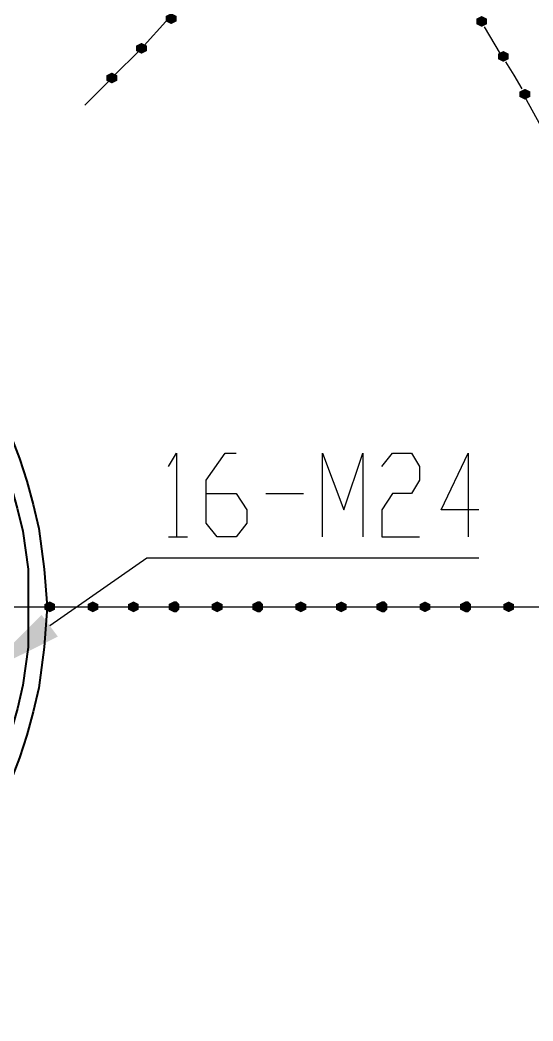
# Model space of a CAD drawing. Header units: millimetres. Extents: x 0 to 822, y 14 to 1153.
# Drawn here: x 282.8 to 317, y 246.5 to 313.3 of the extents above; entities that cross this region are included whole.
import ezdxf

# ---------------------------------------------------------------- set-up
doc = ezdxf.new("R2010")
doc.units = ezdxf.units.MM
doc.layers.add('1', color=7, linetype='Continuous')

msp = doc.modelspace()

# ---------------------------------------------------------------- hatches: boundary and pattern name
h = msp.add_hatch(color=0)
h.dxf.hatch_style = 2
h.paths.add_polyline_path([(292.86, 312.981732), (292.5, 313.161732), (292.5, 313.521732), (292.86, 313.701732), (293.22, 313.521732), (293.22, 313.161732)])
h = msp.add_hatch(color=0)
h.dxf.hatch_style = 2
h.paths.add_polyline_path([(313.56, 312.801732), (313.2, 312.981732), (313.2, 313.341732), (313.56, 313.521732), (313.92, 313.341732), (313.92, 312.981732)])
h = msp.add_hatch(color=0)
h.dxf.hatch_style = 2
h.paths.add_polyline_path([(290.88, 311.001732), (290.52, 311.181732), (290.52, 311.541732), (290.88, 311.721732), (291.24, 311.541732), (291.24, 311.181732)])
h = msp.add_hatch(color=0)
h.dxf.hatch_style = 2
h.paths.add_polyline_path([(315, 310.461732), (314.64, 310.641732), (314.64, 311.001732), (315, 311.181732), (315.36, 311.001732), (315.36, 310.641732)])
h = msp.add_hatch(color=0)
h.dxf.hatch_style = 2
h.paths.add_polyline_path([(288.9, 309.021732), (288.54, 309.201732), (288.54, 309.561732), (288.9, 309.741732), (289.26, 309.561732), (289.26, 309.201732)])
h = msp.add_hatch(color=0)
h.dxf.hatch_style = 2
h.paths.add_polyline_path([(316.44, 307.941732), (316.08, 308.121732), (316.08, 308.481732), (316.44, 308.661732), (316.8, 308.481732), (316.8, 308.121732)])
h = msp.add_hatch(color=0)
h.dxf.hatch_style = 2
h.paths.add_polyline_path([(284.76, 273.741732), (284.4, 273.921732), (284.4, 274.281732), (284.76, 274.461732), (285.12, 274.281732), (285.12, 273.921732)])
h = msp.add_hatch(color=0)
h.dxf.hatch_style = 2
h.paths.add_polyline_path([(287.64, 273.741732), (287.28, 273.921732), (287.28, 274.281732), (287.64, 274.461732), (288, 274.281732), (288, 273.921732)])
h = msp.add_hatch(color=0)
h.dxf.hatch_style = 2
h.paths.add_polyline_path([(290.34, 273.741732), (289.98, 273.921732), (289.98, 274.281732), (290.34, 274.461732), (290.7, 274.281732), (290.7, 273.921732)])
h = msp.add_hatch(color=0)
h.dxf.hatch_style = 2
h.paths.add_polyline_path([(293.04, 273.741732), (292.68, 273.921732), (292.68, 274.281732), (293.04, 274.461732), (293.22, 274.461732), (293.4, 274.281732), (293.4, 273.921732), (293.22, 273.741732)])
h = msp.add_hatch(color=0)
h.dxf.hatch_style = 2
h.paths.add_polyline_path([(295.92, 273.741732), (295.56, 273.921732), (295.56, 274.281732), (295.92, 274.461732), (296.28, 274.281732), (296.28, 273.921732)])
h = msp.add_hatch(color=0)
h.dxf.hatch_style = 2
h.paths.add_polyline_path([(298.62, 273.741732), (298.26, 273.921732), (298.26, 274.281732), (298.62, 274.461732), (298.8, 274.461732), (298.98, 274.281732), (298.98, 273.921732), (298.8, 273.741732)])
h = msp.add_hatch(color=0)
h.dxf.hatch_style = 2
h.paths.add_polyline_path([(301.5, 273.741732), (301.14, 273.921732), (301.14, 274.281732), (301.5, 274.461732), (301.86, 274.281732), (301.86, 273.921732)])
h = msp.add_hatch(color=0)
h.dxf.hatch_style = 2
h.paths.add_polyline_path([(304.2, 273.741732), (303.84, 273.921732), (303.84, 274.281732), (304.2, 274.461732), (304.56, 274.281732), (304.56, 273.921732)])
h = msp.add_hatch(color=0)
h.dxf.hatch_style = 2
h.paths.add_polyline_path([(306.9, 273.741732), (306.54, 273.921732), (306.54, 274.281732), (306.9, 274.461732), (307.08, 274.461732), (307.26, 274.281732), (307.26, 273.921732), (307.08, 273.741732)])
h = msp.add_hatch(color=0)
h.dxf.hatch_style = 2
h.paths.add_polyline_path([(309.78, 273.741732), (309.42, 273.921732), (309.42, 274.281732), (309.78, 274.461732), (310.14, 274.281732), (310.14, 273.921732)])
h = msp.add_hatch(color=0)
h.dxf.hatch_style = 2
h.paths.add_polyline_path([(312.48, 273.741732), (312.12, 273.921732), (312.12, 274.281732), (312.48, 274.461732), (312.66, 274.461732), (312.84, 274.281732), (312.84, 273.921732), (312.66, 273.741732)])
h = msp.add_hatch(color=0)
h.dxf.hatch_style = 2
h.paths.add_polyline_path([(315.36, 273.741732), (315, 273.921732), (315, 274.281732), (315.36, 274.461732), (315.72, 274.281732), (315.72, 273.921732)])
h = msp.add_hatch(color=0)
h.dxf.hatch_style = 2
h.paths.add_polyline_path([(284.22, 273.561732), (285.3, 272.121732), (280.26, 269.601732)])

# ---------------------------------------------------------------- linework, layer by layer
at = {"layer": '1', "color": 0, "lineweight": 25}
for points in [[(292.5, 313.161732), (291.06, 311.541732)], [(314.82, 311.001732), (313.74, 312.801732)], [(290.7, 311.181732), (289.08, 309.561732)], [(316.26, 308.661732), (315.72, 309.561732), (315.18, 310.461732)], [(288.72, 309.201732), (287.1, 307.581732)], [(317.52, 306.141732), (316.44, 308.121732)], [(292.68, 283.461732), (293.22, 284.361732), (293.22, 278.781732)], [(295.2, 281.661732), (297.18, 281.661732), (297.9, 280.581732), (297.9, 279.681732), (297.18, 278.781732), (295.92, 278.781732), (295.2, 279.681732), (295.2, 282.561732), (296.46, 284.361732), (297.18, 284.361732)], [(302.94, 278.781732), (302.94, 284.361732), (304.38, 280.581732), (305.64, 284.361732), (305.64, 278.781732)], [(306.9, 283.461732), (307.62, 284.361732), (308.88, 284.361732), (309.42, 283.461732), (309.42, 282.561732), (308.88, 281.661732), (307.62, 281.661732), (306.9, 280.581732), (306.9, 278.781732), (309.42, 278.781732)], [(313.38, 280.581732), (310.86, 280.581732), (312.66, 284.361732), (312.66, 278.781732)], [(299.16, 281.661732), (301.68, 281.661732)], [(292.68, 278.781732), (293.94, 278.781732)], [(313.38, 277.341732), (291.24, 277.341732), (284.76, 272.841732)], [(282.24, 274.101732), (284.58, 274.101732)], [(282.42, 274.101732), (283.86, 274.101732)], [(285.12, 274.101732), (287.28, 274.101732)], [(287.82, 274.101732), (289.98, 274.101732)], [(290.7, 274.101732), (292.86, 274.101732)], [(293.4, 274.101732), (295.56, 274.101732)], [(296.1, 274.101732), (298.44, 274.101732)], [(298.98, 274.101732), (301.14, 274.101732)], [(301.68, 274.101732), (304.02, 274.101732)], [(304.56, 274.101732), (306.72, 274.101732)], [(307.26, 274.101732), (309.42, 274.101732)], [(309.96, 274.101732), (312.3, 274.101732)], [(312.84, 274.101732), (315, 274.101732)], [(315.54, 274.101732), (317.88, 274.101732)]]:
    msp.add_lwpolyline(points, dxfattribs=at)
at = {"layer": '1', "color": 0, "lineweight": 40}
for points, knots in [([(364.86, 274.101732), (364.86, 274.101732), (364.68, 279.141732), (364.68, 279.141732), (364.68, 279.141732), (364.32, 284.181732), (364.32, 284.181732), (364.32, 284.181732), (363.78, 289.401732), (363.78, 289.401732), (356.22, 342.321732), (312.3, 382.281732), (259.02, 384.801732), (259.02, 384.801732), (253.8, 384.981732), (253.8, 384.981732), (253.8, 384.981732), (248.76, 384.801732), (248.76, 384.801732), (193.32, 382.281732), (148.32, 339.441732), (143.28, 284.181732), (143.28, 284.181732), (142.92, 279.141732), (142.92, 279.141732), (142.92, 279.141732), (142.92, 274.101732), (142.92, 274.101732), (142.92, 274.101732), (142.92, 268.881732), (142.92, 268.881732), (142.92, 268.881732), (143.28, 263.841732), (143.28, 263.841732), (148.14, 210.561732), (190.44, 168.441732), (243.54, 163.581732), (243.54, 163.581732), (248.76, 163.221732), (248.76, 163.221732), (248.76, 163.221732), (253.8, 163.041732), (253.8, 163.041732), (309.24, 163.221732), (356.04, 203.901732), (363.78, 258.621732), (363.78, 258.621732), (364.32, 263.841732), (364.32, 263.841732), (364.32, 263.841732), (364.68, 268.881732), (364.68, 268.881732), (364.68, 268.881732), (364.86, 274.101732), (364.86, 274.101732)], [0, 0, 0, 0, 1, 1, 1, 2, 2, 2, 3, 3, 3, 4, 4, 4, 5, 5, 5, 6, 6, 6, 7, 7, 7, 8, 8, 8, 9, 9, 9, 10, 10, 10, 11, 11, 11, 12, 12, 12, 13, 13, 13, 14, 14, 14, 15, 15, 15, 16, 16, 16, 17, 17, 17, 18, 18, 18, 18]), ([(355.68, 274.101732), (355.68, 274.101732), (355.68, 278.781732), (355.68, 278.781732), (355.68, 278.781732), (355.32, 283.641732), (355.32, 283.641732), (355.32, 283.641732), (354.78, 288.501732), (354.78, 288.501732), (347.58, 336.921732), (307.62, 373.281732), (258.84, 375.621732), (258.84, 375.621732), (253.98, 375.801732), (253.98, 375.801732), (253.98, 375.801732), (249.12, 375.621732), (249.12, 375.621732), (198.54, 373.101732), (157.68, 334.221732), (152.82, 283.641732), (152.82, 283.641732), (152.46, 278.781732), (152.46, 278.781732), (152.46, 278.781732), (152.28, 274.101732), (152.28, 274.101732), (152.28, 274.101732), (152.46, 269.241732), (152.46, 269.241732), (152.46, 269.241732), (152.82, 264.381732), (152.82, 264.381732), (157.5, 215.781732), (195.84, 177.441732), (244.44, 172.761732), (244.44, 172.761732), (249.12, 172.401732), (249.12, 172.401732), (249.12, 172.401732), (253.98, 172.221732), (253.98, 172.221732), (304.56, 172.401732), (347.4, 209.481732), (354.78, 259.521732), (354.78, 259.521732), (355.32, 264.381732), (355.32, 264.381732), (355.32, 264.381732), (355.68, 269.241732), (355.68, 269.241732), (355.68, 269.241732), (355.68, 274.101732), (355.68, 274.101732)], [0, 0, 0, 0, 1, 1, 1, 2, 2, 2, 3, 3, 3, 4, 4, 4, 5, 5, 5, 6, 6, 6, 7, 7, 7, 8, 8, 8, 9, 9, 9, 10, 10, 10, 11, 11, 11, 12, 12, 12, 13, 13, 13, 14, 14, 14, 15, 15, 15, 16, 16, 16, 17, 17, 17, 18, 18, 18, 18]), ([(284.58, 274.101732), (284.58, 274.101732), (284.4, 276.621732), (284.4, 276.621732), (284.4, 276.621732), (284.04, 279.321732), (284.04, 279.321732), (276.66, 314.241732), (227.88, 312.081732), (223.74, 276.621732), (223.74, 276.621732), (223.56, 274.101732), (223.56, 274.101732), (223.56, 274.101732), (223.74, 271.401732), (223.74, 271.401732), (227.88, 235.941732), (276.66, 233.781732), (284.04, 268.701732), (284.04, 268.701732), (284.4, 271.401732), (284.4, 271.401732), (284.4, 271.401732), (284.58, 274.101732), (284.58, 274.101732)], [0, 0, 0, 0, 1, 1, 1, 2, 2, 2, 3, 3, 3, 4, 4, 4, 5, 5, 5, 6, 6, 6, 7, 7, 7, 8, 8, 8, 8]), ([(283.32, 274.101732), (283.32, 274.101732), (283.32, 276.621732), (283.32, 276.621732), (283.32, 276.621732), (282.96, 279.141732), (282.96, 279.141732), (275.76, 312.801732), (228.96, 310.821732), (224.82, 276.621732), (224.82, 276.621732), (224.64, 274.101732), (224.64, 274.101732), (224.64, 274.101732), (224.82, 271.401732), (224.82, 271.401732), (228.96, 237.381732), (275.94, 235.221732), (282.96, 268.881732), (282.96, 268.881732), (283.32, 271.401732), (283.32, 271.401732), (283.32, 271.401732), (283.32, 274.101732), (283.32, 274.101732)], [0, 0, 0, 0, 1, 1, 1, 2, 2, 2, 3, 3, 3, 4, 4, 4, 5, 5, 5, 6, 6, 6, 7, 7, 7, 8, 8, 8, 8])]:
    msp.add_open_spline(points, degree=3, knots=knots, dxfattribs=at)

doc.saveas('drawing.dxf')
